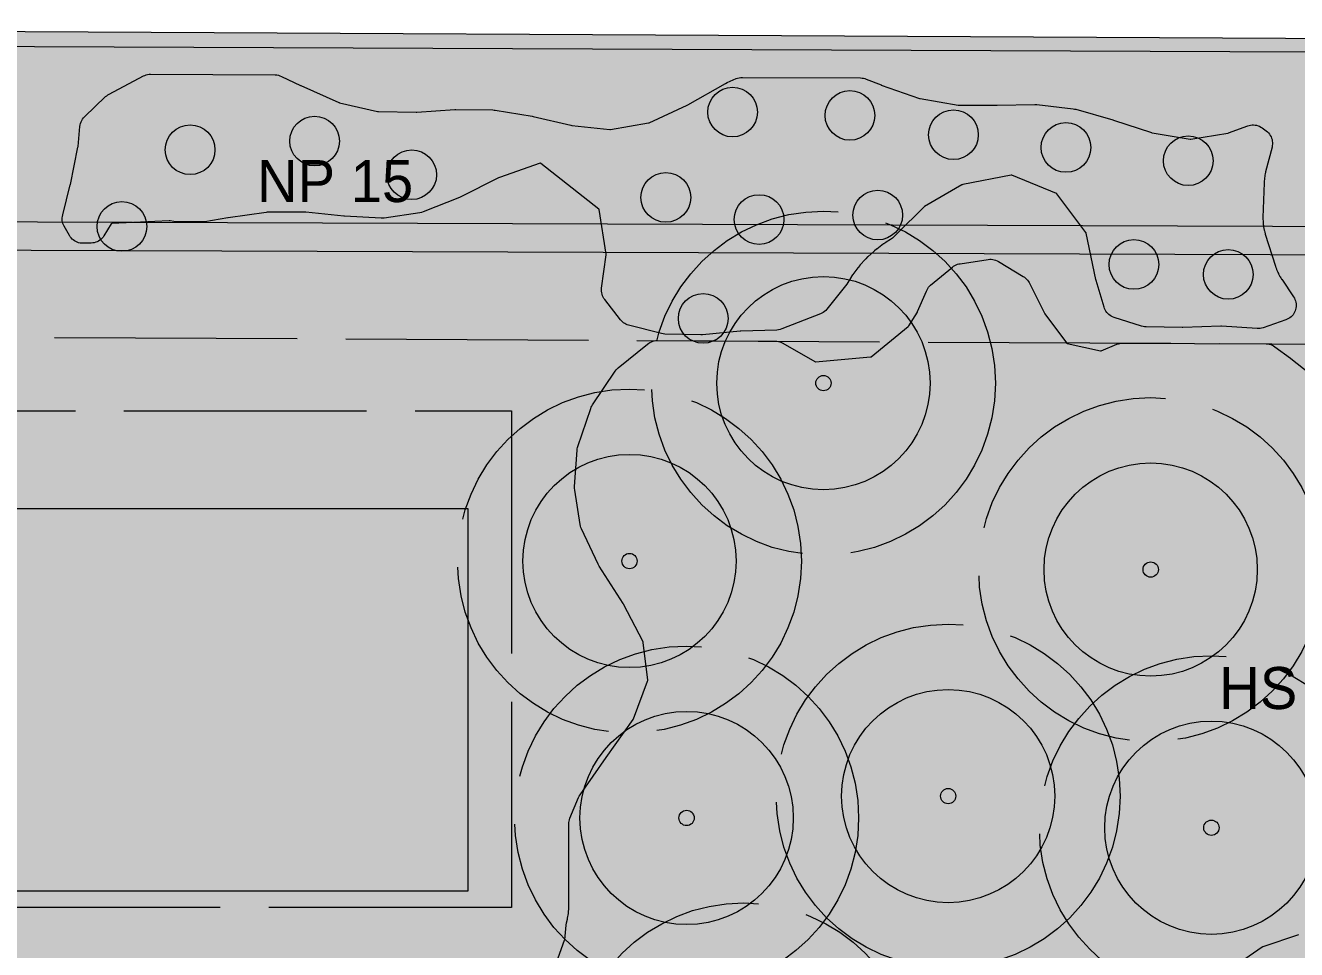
# Model space of a CAD drawing. Header units: metres. Extents: x 1 to 213, y 1 to 147.
# Drawn here: x 75.66 to 82.31, y 35.38 to 40.22 of the extents above; entities that cross this region are included whole.
import ezdxf

# ---------------------------------------------------------------- set-up
doc = ezdxf.new("R2010")
doc.units = ezdxf.units.M
doc.linetypes.add('DASHED', pattern=[1.524, 1.27, -0.254])
doc.layers.get('0').update_dxf_attribs({"lineweight": 0, "plot": 0})
for name, color, linetype, lineweight, plot in [('00-BASE-ARQUITECTURA', 8, 'Continuous', 0, False), ('PJ-ARBUSTOS', 82, 'Continuous', 0, False), ('PJ-COPA-ADULTA', 8, 'DASHED', 0, False), ('PJ-CUBRESUELOS', 150, 'Continuous', 0, False), ('PJ-ETIQUETAS', 7, 'Continuous', 0, False), ('PJ-GRAVILLA', 42, 'Continuous', 0, False), ('PJ-LIMITE-JARDIN', 7, 'Continuous', 0, False), ('PJ-MASAS', 92, 'Continuous', 0, False), ('PJ-MASAS-RELLENO', 92, 'Continuous', 0, False), ('PJ-PROTEGIDO', 30, 'DASHED', 0, False), ('PJ-RIEGO-SECTORES', 5, 'Continuous', 0, False), ('PJ-VISIBILIDAD', 1, 'DASHED', 0, False)]:
    doc.layers.add(name, color=color, linetype=linetype, lineweight=lineweight, plot=plot)

# ---------------------------------------------------------------- blocks, each defined once
blk = doc.blocks.new('PJ_HS')
for radius in [0.558, 0.04]:
    blk.add_circle((0, 0), radius)
for tag, p, height in [('CODIGO', (0.15, 0.15), 0.2), ('ESPECIE', (0.15, -0.1), 0.15), ('ZONA', (0.15, -0.3), 0.15)]:
    blk.add_attdef(tag, p, '', height=height)
blk = doc.blocks.new('PJ_NP')
blk.add_circle((0, 0), 0.13)
for tag, p, height in [('CODIGO', (0.15, 0.15), 0.2), ('ESPECIE', (0.15, -0.1), 0.15), ('ZONA', (0.15, -0.3), 0.15)]:
    blk.add_attdef(tag, p, '', height=height)

msp = doc.modelspace()

# ---------------------------------------------------------------- hatches: boundary and pattern name
at = {"layer": 'PJ-GRAVILLA'}
h = msp.add_hatch(dxfattribs=at)
h.set_pattern_fill('GRAVEL', scale=0.03)
h.paths.add_polyline_path([(69.7177, 40.2166), (86.21, 40.1285), (86.4305, 40.0403), (102.1291, 40.0403), (102.526, 39.3788), (102.526, 39.1142), (105.2159, 32.0146), (106.3183, 28.7514), (107.2885, 26.5024), (108.435, 24.4298), (109.5374, 22.7983), (111.2572, 20.6816), (112.2274, 19.7555), (112.2274, 19.0941), (111.9187, 18.7854), (111.61, 18.7413), (60.9423, 18.7854), (60.7218, 18.8736), (60.4132, 19.2705), (60.4573, 19.8437), (61.2069, 20.6816), (62.5298, 22.5778), (63.8527, 25.0913), (68.527, 37.5267), (68.8357, 37.7913), (69.2767, 37.6149), (69.4531, 37.659), (69.7177, 38.0118), (69.6736, 38.2764), (69.0562, 38.7614), (69.409, 39.8639), (69.7177, 40.2166)])
at = {"layer": 'PJ-MASAS-RELLENO'}
for points in [[(75.9582, 39.0765), (75.9503, 39.0767), (75.9425, 39.0777), (75.9348, 39.0794), (75.9274, 39.0819), (75.9202, 39.0851), (75.9133, 39.089), (75.9069, 39.0936), (75.9009, 39.0988), (75.8955, 39.1045), (75.8907, 39.1107), (75.8865, 39.1174), (75.8593, 39.166), (75.8559, 39.1728), (75.8532, 39.1799), (75.8512, 39.1872), (75.8498, 39.1947), (75.8492, 39.2023), (75.8493, 39.2098), (75.8501, 39.2174), (75.8516, 39.2248), (75.8915, 39.3818), (75.8919, 39.3836), (75.9316, 39.5786), (75.9322, 39.5829), (75.9421, 39.6881), (75.9432, 39.6962), (75.9452, 39.7041), (75.948, 39.7117), (75.9516, 39.7191), (75.9558, 39.726), (75.9608, 39.7325), (75.9664, 39.7384), (76.0764, 39.8439), (76.082, 39.8487), (76.088, 39.8531), (76.0944, 39.8568), (76.2742, 39.9521), (76.2813, 39.9554), (76.2887, 39.958), (76.2964, 39.9599), (76.3042, 39.961), (76.312, 39.9614), (76.963, 39.9579), (76.9718, 39.9574), (76.9805, 39.9559), (76.989, 39.9534), (76.9972, 39.9501), (77.0968, 39.9023), (77.0979, 39.9018), (77.2977, 39.8134), (77.2994, 39.8127), (77.3012, 39.8122), (77.4996, 39.7658), (77.5017, 39.7654), (77.5038, 39.7653), (77.7025, 39.7624), (77.7059, 39.7625), (77.9035, 39.7764), (77.9101, 39.7766), (78.1032, 39.7741), (78.1093, 39.7738), (78.1153, 39.7731), (78.3092, 39.7411), (78.3141, 39.7401), (78.5116, 39.6945), (78.5163, 39.6937), (78.7145, 39.6723), (78.7163, 39.6722), (78.7181, 39.6724), (78.9173, 39.7065), (78.919, 39.7068), (78.9206, 39.7075), (79.1204, 39.7985), (79.1237, 39.8002), (79.3215, 39.9134), (79.3291, 39.9173), (79.3765, 39.9381), (79.3843, 39.941), (79.3924, 39.9432), (79.4007, 39.9444), (79.4091, 39.9448), (80.028, 39.9415), (80.0354, 39.9411), (80.0428, 39.9401), (80.05, 39.9383), (80.057, 39.9359), (80.1345, 39.9053), (80.1359, 39.9047), (80.3357, 39.8343), (80.3374, 39.8338), (80.3391, 39.8335), (80.5381, 39.8), (80.5397, 39.7998), (80.5413, 39.7998), (80.7418, 39.7993), (80.7426, 39.7993), (80.9394, 39.8027), (80.9501, 39.8022), (81.1407, 39.7801), (81.1471, 39.7791), (81.1534, 39.7775), (81.3478, 39.7222), (81.3509, 39.7212), (81.5501, 39.6556), (81.5516, 39.6552), (81.5531, 39.6549), (81.7518, 39.6221), (81.7539, 39.6219), (81.756, 39.6221), (81.9493, 39.6528), (81.9513, 39.6532), (81.9531, 39.6538), (82.0536, 39.691), (82.0611, 39.6934), (82.0689, 39.695), (82.0767, 39.6959), (82.0847, 39.696), (82.0925, 39.6952), (82.1003, 39.6938), (82.1079, 39.6915), (82.1152, 39.6885), (82.1222, 39.6848), (82.1288, 39.6805), (82.1508, 39.6643), (82.1569, 39.6593), (82.1626, 39.6537), (82.1676, 39.6476), (82.172, 39.6411), (82.1757, 39.6341), (82.1787, 39.6268), (82.181, 39.6192), (82.1826, 39.6115), (82.1833, 39.6036), (82.1833, 39.5957), (82.1825, 39.5878), (82.1809, 39.5801), (82.1477, 39.4501), (82.1475, 39.449), (82.1455, 39.4405), (82.1453, 39.4395), (82.1439, 39.4325), (82.1436, 39.4304), (82.1411, 39.4132), (82.1409, 39.411), (82.1403, 39.404), (82.1402, 39.4029), (82.1397, 39.3942), (82.1396, 39.3931), (82.1337, 39.2121), (82.1337, 39.211), (82.1337, 39.202), (82.1337, 39.2008), (82.1338, 39.1935), (82.134, 39.1913), (82.1354, 39.1733), (82.1357, 39.1711), (82.1366, 39.1644), (82.1369, 39.1622), (82.1404, 39.1445), (82.1409, 39.1423), (82.1427, 39.1352), (82.143, 39.1341), (82.1455, 39.1254), (82.1458, 39.1243), (82.1988, 38.9563), (82.1991, 38.9553), (82.2016, 38.9481), (82.2019, 38.9472), (82.2041, 38.9413), (82.2048, 38.9395), (82.2108, 38.9254), (82.2116, 38.9237), (82.2141, 38.9185), (82.2149, 38.9168), (82.2223, 38.9033), (82.2232, 38.9016), (82.2265, 38.8963), (82.227, 38.8954), (82.2311, 38.889), (82.2316, 38.8882), (82.2939, 38.796), (82.2979, 38.7894), (82.3012, 38.7825), (82.3039, 38.7752), (82.3058, 38.7678), (82.307, 38.7602), (82.3075, 38.7525), (82.3073, 38.7448), (82.3063, 38.7372), (82.3046, 38.7297), (82.3021, 38.7224), (82.299, 38.7153), (82.2952, 38.7086), (82.2908, 38.7023), (82.2858, 38.6964), (82.2803, 38.6911), (82.2743, 38.6863), (82.2678, 38.6821), (82.261, 38.6786), (82.2538, 38.6757), (82.1344, 38.6341), (82.1267, 38.6318), (82.1187, 38.6304), (82.1107, 38.6297), (82.1026, 38.6298), (81.9171, 38.6427), (81.913, 38.6427), (81.7144, 38.636), (81.7106, 38.636), (81.522, 38.6385), (81.5141, 38.639), (81.5063, 38.6403), (81.4986, 38.6423), (81.3541, 38.6887), (81.3468, 38.6915), (81.3398, 38.6949), (81.3332, 38.699), (81.327, 38.7038), (81.3213, 38.7091), (81.3161, 38.7149), (81.3115, 38.7212), (81.3076, 38.728), (81.3043, 38.7351), (81.3018, 38.7424), (81.2611, 38.8813), (81.2596, 38.8873), (81.2086, 39.1296), (81.2081, 39.1317), (81.2069, 39.1335), (81.055, 39.3357), (81.0539, 39.3371), (81.0523, 39.3378), (80.8192, 39.4323), (80.8174, 39.4329), (80.8155, 39.4326), (80.5621, 39.3834), (80.5599, 39.3828), (80.558, 39.3818), (80.3618, 39.2683), (80.3604, 39.2673), (80.3592, 39.2662), (80.2188, 39.1274), (80.2184, 39.1269), (80.2005, 39.1087), (80.1955, 39.104), (80.1902, 39.0998), (80.1845, 39.096), (80.1615, 39.0822), (80.1599, 39.0812), (80.1493, 39.0741), (80.1477, 39.073), (80.1119, 39.0464), (80.1103, 39.0452), (80.1005, 39.0371), (80.099, 39.0359), (80.066, 39.0059), (80.0645, 39.0046), (80.0555, 38.9956), (80.0542, 38.9941), (80.0242, 38.9611), (80.023, 38.9596), (80.0149, 38.9498), (80.0137, 38.9482), (79.9871, 38.9124), (79.986, 38.9108), (79.9789, 38.9002), (79.9779, 38.8986), (79.9615, 38.8712), (79.9553, 38.8624), (79.8508, 38.7317), (79.8452, 38.7254), (79.8391, 38.7198), (79.8323, 38.7149), (79.8251, 38.7106), (79.8175, 38.7072), (79.6155, 38.6278), (79.6069, 38.625), (79.5979, 38.6231), (79.5889, 38.6223), (79.4002, 38.6161), (79.3979, 38.6159), (79.2009, 38.598), (79.192, 38.5977), (79.0033, 38.6015), (78.994, 38.6022), (78.9849, 38.604), (78.8137, 38.6481), (78.8066, 38.6503), (78.7996, 38.6532), (78.793, 38.6567), (78.7868, 38.6608), (78.7809, 38.6655), (78.7755, 38.6707), (78.7706, 38.6763), (78.6886, 38.7813), (78.684, 38.7878), (78.6801, 38.7948), (78.6769, 38.8021), (78.6744, 38.8097), (78.6727, 38.8175), (78.6718, 38.8254), (78.6717, 38.8334), (78.6724, 38.8413), (78.696, 39.0161), (78.6962, 39.0181), (78.696, 39.02), (78.659, 39.2527), (78.6586, 39.2545), (78.6572, 39.2557), (78.3537, 39.4943), (78.3522, 39.4954), (78.3503, 39.4949), (78.138, 39.4215), (78.1329, 39.4193), (77.9357, 39.3188), (77.9287, 39.3157), (77.7379, 39.2404), (77.7292, 39.2375), (77.7203, 39.2357), (77.5348, 39.2081), (77.5266, 39.2074), (77.5184, 39.2074), (77.326, 39.2187), (77.3224, 39.219), (77.124, 39.2395), (77.1196, 39.2397), (76.922, 39.2385), (76.9165, 39.2381), (76.7169, 39.2089), (76.7162, 39.2088), (76.5957, 39.189), (76.589, 39.1882), (76.5822, 39.1879), (76.4472, 39.1886), (76.4403, 39.189), (76.4335, 39.1899), (76.4143, 39.1933), (76.4121, 39.1936), (76.4098, 39.1936), (76.109, 39.1792), (76.1071, 39.179), (76.1061, 39.1775), (76.0676, 39.1154), (76.0631, 39.1089), (76.058, 39.1028), (76.0523, 39.0973), (76.0461, 39.0924), (76.0394, 39.0881), (76.0323, 39.0845), (76.0249, 39.0816), (76.0172, 39.0795), (76.0094, 39.0781), (76.0015, 39.0775), (75.9582, 39.0765)], [(78.4938, 35.5396), (78.4945, 35.5434), (78.4983, 35.5687), (78.4987, 35.5726), (78.5, 35.599), (78.5, 35.601), (78.5, 36.036), (78.5004, 36.044), (78.5016, 36.0519), (78.5036, 36.0596), (78.5063, 36.0671), (78.5519, 36.1752), (78.5556, 36.1829), (78.5602, 36.1901), (78.6968, 36.3844), (78.8369, 36.5845), (78.8378, 36.5859), (78.8385, 36.5874), (78.9128, 36.7854), (78.9134, 36.7872), (78.9133, 36.7891), (78.8904, 36.9868), (78.8901, 36.9885), (78.8894, 36.9902), (78.7865, 37.1883), (78.7847, 37.1915), (78.6591, 37.3868), (78.654, 37.3961), (78.5667, 37.5824), (78.5638, 37.5893), (78.5616, 37.5965), (78.5601, 37.6038), (78.5313, 37.7849), (78.5304, 37.794), (78.5305, 37.8032), (78.5442, 37.9934), (78.545, 38.0002), (78.5463, 38.0068), (78.5482, 38.0134), (78.6153, 38.2112), (78.6179, 38.2178), (78.621, 38.2241), (78.6247, 38.2301), (78.7434, 38.4069), (78.7481, 38.4132), (78.7534, 38.4191), (78.7593, 38.4243), (78.9124, 38.5492), (78.9188, 38.5539), (78.9255, 38.5579), (78.9327, 38.5612), (78.9401, 38.5638), (78.9477, 38.5657), (78.9555, 38.5668), (78.9634, 38.5672), (79.581, 38.5639), (79.5892, 38.5634), (79.5974, 38.5621), (79.6053, 38.56), (79.613, 38.557), (79.6203, 38.5533), (79.7876, 38.4575), (79.7894, 38.4566), (79.7913, 38.4567), (80.0787, 38.4814), (80.0807, 38.4817), (80.0822, 38.4828), (80.2773, 38.6407), (80.279, 38.6422), (80.2803, 38.644), (80.3248, 38.7165), (80.3256, 38.7178), (80.3262, 38.7191), (80.372, 38.8266), (80.3753, 38.8334), (80.3792, 38.8399), (80.3837, 38.8459), (80.3888, 38.8516), (80.3944, 38.8567), (80.5087, 38.952), (80.5145, 38.9564), (80.5207, 38.9603), (80.5272, 38.9636), (80.534, 38.9663), (80.541, 38.9683), (80.5482, 38.9697), (80.6955, 38.9917), (80.7034, 38.9925), (80.7112, 38.9925), (80.7191, 38.9917), (80.7268, 38.9902), (80.7344, 38.9879), (80.7416, 38.9849), (80.7486, 38.9812), (80.8794, 38.9025), (80.8855, 38.8983), (80.8913, 38.8937), (80.8966, 38.8885), (80.9014, 38.8829), (80.9057, 38.8768), (80.9093, 38.8704), (80.991, 38.7107), (80.9918, 38.7093), (80.9927, 38.708), (81.1047, 38.5545), (81.106, 38.5529), (81.108, 38.5524), (81.2833, 38.5134), (81.2853, 38.5131), (81.2872, 38.5138), (81.3695, 38.548), (81.3771, 38.5507), (81.3848, 38.5526), (81.3927, 38.5538), (81.4007, 38.5541), (82.1495, 38.5501), (82.1578, 38.5497), (82.166, 38.5483), (82.1741, 38.5461), (82.1819, 38.5431), (82.1893, 38.5393), (82.1963, 38.5347), (82.2777, 38.4752), (82.2802, 38.4733), (82.478, 38.3163), (82.4795, 38.3152), (82.4811, 38.3142), (82.6786, 38.2104), (82.6803, 38.2096), (82.6821, 38.2093), (82.8403, 38.1915), (82.842, 38.1913), (82.8436, 38.1915), (82.9556, 38.2074), (82.9636, 38.2082), (82.9717, 38.2081), (82.9797, 38.2072), (82.9875, 38.2055), (83.1081, 38.1732), (83.1156, 38.1708), (83.1228, 38.1677), (83.1297, 38.1639), (83.1362, 38.1594), (83.1422, 38.1543), (83.1476, 38.1487), (83.2588, 38.0219), (83.265, 38.0137), (83.3784, 37.8447), (83.3809, 37.8414), (83.5139, 37.6815), (83.5154, 37.6799), (83.5171, 37.6787), (83.6933, 37.5684), (83.6949, 37.5675), (83.6967, 37.5672), (83.9067, 37.5458), (83.9087, 37.5457), (83.9107, 37.5462), (84.0577, 37.593), (84.0651, 37.595), (84.0727, 37.5963), (84.0804, 37.5968), (84.088, 37.5966), (84.0957, 37.5956), (84.0985, 37.5951), (84.1606, 37.5859), (84.1625, 37.5857), (84.1899, 37.583), (84.1918, 37.5828), (84.2545, 37.5798), (84.2565, 37.5797), (84.2839, 37.5797), (84.2859, 37.5798), (84.3486, 37.5828), (84.3505, 37.583), (84.3779, 37.5857), (84.3798, 37.5859), (84.4419, 37.5951), (84.4438, 37.5955), (84.4708, 37.6008), (84.4727, 37.6012), (84.5336, 37.6165), (84.5355, 37.617), (84.5618, 37.625), (84.5636, 37.6256), (84.6227, 37.6468), (84.6245, 37.6475), (84.6499, 37.658), (84.6517, 37.6588), (84.7053, 37.6841), (84.7126, 37.6871), (84.7202, 37.6894), (84.7279, 37.6909), (84.7358, 37.6917), (84.7437, 37.6917), (84.7516, 37.6909), (84.7593, 37.6893), (84.7669, 37.6869), (84.7742, 37.6839), (84.7811, 37.6801), (84.7877, 37.6756), (84.7938, 37.6706), (84.7993, 37.6649), (84.9268, 37.5214), (84.9316, 37.5154), (84.9359, 37.5089), (84.9395, 37.5021), (84.9424, 37.495), (84.9446, 37.4876), (84.9461, 37.48), (84.9776, 37.2683), (84.9783, 37.2607), (84.9784, 37.2531), (84.9777, 37.2454), (84.9762, 37.2379), (84.938, 37.0777), (84.9373, 37.0741), (84.9119, 36.8951), (84.9117, 36.8933), (84.9119, 36.8914), (84.9402, 36.6926), (84.9406, 36.6899), (84.9822, 36.4946), (84.9838, 36.4833), (84.9965, 36.2949), (84.9967, 36.2873), (84.9961, 36.2797), (84.9725, 36.0878), (84.9721, 36.085), (84.9413, 35.8915), (84.9409, 35.8878), (84.9313, 35.7398), (84.9307, 35.734), (84.9065, 35.5604), (84.9048, 35.5518), (84.9022, 35.5435), (84.8987, 35.5355), (84.7989, 35.3369), (84.7949, 35.33), (84.7903, 35.3235), (84.7851, 35.3175), (84.7793, 35.312), (84.773, 35.3071), (84.7062, 35.2608), (84.6992, 35.2565), (84.6918, 35.2529), (84.684, 35.25), (84.676, 35.248), (84.6678, 35.2469), (84.6596, 35.2466), (84.6513, 35.2471), (84.6432, 35.2485), (84.611, 35.2557), (84.6084, 35.2562), (84.5434, 35.2663), (84.5382, 35.2668), (84.4738, 35.2683), (84.4686, 35.2681), (84.4046, 35.2612), (84.3994, 35.2603), (84.3963, 35.2596), (84.3883, 35.258), (84.3802, 35.2573), (84.372, 35.2575), (84.3639, 35.2584), (84.159, 35.2935), (84.1564, 35.2939), (84.0962, 35.3002), (84.091, 35.3004), (84.0318, 35.2988), (84.0266, 35.2983), (83.9712, 35.2895), (83.9637, 35.2886), (83.9562, 35.2885), (83.9488, 35.2891), (83.9414, 35.2904), (83.9342, 35.2923), (83.9271, 35.2949), (83.9204, 35.2982), (83.914, 35.3021), (83.7612, 35.4047), (83.7597, 35.4056), (83.7582, 35.4063), (83.5466, 35.5006), (83.5446, 35.5014), (83.5425, 35.5017), (83.3676, 35.5188), (83.3655, 35.5189), (83.3635, 35.5188), (83.1392, 35.4952), (83.1373, 35.4949), (83.1354, 35.4944), (82.9707, 35.4433), (82.9632, 35.4414), (82.9555, 35.4402), (82.9477, 35.4397), (82.7409, 35.438), (82.7398, 35.438), (82.5511, 35.4389), (82.5449, 35.4392), (82.3243, 35.4575), (82.3222, 35.4576), (82.3203, 35.457), (82.1334, 35.3945), (82.1316, 35.3938), (82.13, 35.3928), (81.9535, 35.2705), (81.9518, 35.2691), (81.9504, 35.2674), (81.8013, 35.0615), (81.8001, 35.0599), (81.7402, 34.9815), (81.7355, 34.9759), (81.7303, 34.9707), (81.7246, 34.9661), (81.7185, 34.9619), (81.7121, 34.9584), (81.7054, 34.9554), (81.6984, 34.9531), (81.5874, 34.9217), (81.5849, 34.9209), (81.5507, 34.9088), (81.5459, 34.9068), (81.5125, 34.8897), (81.5125, 34.8897), (81.5095, 34.8881), (81.5027, 34.8852), (81.2282, 34.7841), (81.2186, 34.7813), (81.2026, 34.7776), (81.1976, 34.776), (81.1639, 34.7634), (81.1615, 34.7624), (81.004, 34.6912), (80.9964, 34.6882), (80.9884, 34.686), (80.9803, 34.6846), (80.9721, 34.6841), (80.9639, 34.6844), (80.8672, 34.6931), (80.8639, 34.6932), (80.6523, 34.6948), (80.6505, 34.6947), (80.6489, 34.6942), (80.4658, 34.6284), (80.4622, 34.6269), (80.2782, 34.54), (80.2746, 34.5381), (80.1177, 34.4434), (80.11, 34.4393), (80.1019, 34.436), (80.0934, 34.4337), (79.9006, 34.3917), (79.8962, 34.3909), (79.7167, 34.3622), (79.7087, 34.3613), (79.7007, 34.3613), (79.6928, 34.362), (79.6849, 34.3635), (79.5749, 34.3906), (79.5729, 34.3911), (79.4744, 34.41), (79.4728, 34.4103), (79.4711, 34.4104), (79.3204, 34.4133), (79.3151, 34.4136), (79.0692, 34.4348), (79.0681, 34.4349), (78.8216, 34.4491), (78.8136, 34.45), (78.8057, 34.4516), (78.6143, 34.5023), (78.6072, 34.5045), (78.6004, 34.5074), (78.5938, 34.5109), (78.5876, 34.515), (78.5819, 34.5196), (78.428, 34.6554), (78.4224, 34.6608), (78.4174, 34.6667), (78.413, 34.6731), (78.4092, 34.68), (78.4061, 34.6871), (78.4037, 34.6945), (78.3386, 34.9356), (78.3369, 34.9438), (78.336, 34.9521), (78.336, 34.9604), (78.3368, 34.9687), (78.3385, 34.9768), (78.4009, 35.2136), (78.4031, 35.2205), (78.4783, 35.4282), (78.4788, 35.4297), (78.479, 35.4314), (78.4866, 35.5076), (78.4886, 35.5191), (78.4938, 35.5396)]]:
    msp.add_hatch(color=7, dxfattribs=at).paths.add_polyline_path(points)

# ---------------------------------------------------------------- linework, layer by layer
at = {"layer": '00-BASE-ARQUITECTURA'}
for points in [[(69.4443, 40.132), (102.4008, 39.9944)], [(69.2538, 39.2112), (102.5701, 39.0948)], [(69.2009, 39.0631), (102.623, 38.9466)]]:
    msp.add_lwpolyline(points, dxfattribs=at)
msp.add_lwpolyline([(74.7677, 37.6872), (74.7677, 35.687), (77.9744, 35.687), (77.9744, 37.6872)], close=True, dxfattribs=at)
at = {"layer": 'PJ-COPA-ADULTA'}
for centre in [(79.8332, 38.3445), (78.8182, 37.4133), (81.546, 37.3687), (80.486, 36.1831), (79.1171, 36.0686), (81.8635, 36.0175), (79.4159, 34.7239)]:
    msp.add_circle(centre, 0.9, dxfattribs=at)
at = {"layer": 'PJ-LIMITE-JARDIN'}
msp.add_lwpolyline([(111.61, 18.7413), (60.9423, 18.7854), (60.7218, 18.8736), (60.4132, 19.2705), (60.4573, 19.8437), (61.2069, 20.6816), (62.5298, 22.5778), (63.8527, 25.0913), (68.527, 37.5267), (68.8357, 37.7913), (69.2767, 37.6149), (69.4531, 37.659), (69.7177, 38.0118), (69.6736, 38.2764), (69.0562, 38.7614), (69.409, 39.8639), (69.7177, 40.2166), (69.7177, 40.2166), (86.21, 40.1285), (86.4305, 40.0403), (102.1291, 40.0403), (102.526, 39.3788), (102.526, 39.1142), (105.2159, 32.0146)], dxfattribs=at)
at = {"layer": 'PJ-MASAS'}
msp.add_lwpolyline([(75.9582, 39.0765), (75.9503, 39.0767), (75.9425, 39.0777), (75.9348, 39.0794), (75.9274, 39.0819), (75.9202, 39.0851), (75.9133, 39.089), (75.9069, 39.0936), (75.9009, 39.0988), (75.8955, 39.1045), (75.8907, 39.1107), (75.8865, 39.1174), (75.8593, 39.166), (75.8559, 39.1728), (75.8532, 39.1799), (75.8512, 39.1872), (75.8498, 39.1947), (75.8492, 39.2023), (75.8493, 39.2098), (75.8501, 39.2174), (75.8516, 39.2248), (75.8915, 39.3818), (75.8919, 39.3836), (75.9316, 39.5786), (75.9322, 39.5829), (75.9421, 39.6881), (75.9432, 39.6962), (75.9452, 39.7041), (75.948, 39.7117), (75.9516, 39.7191), (75.9558, 39.726), (75.9608, 39.7325), (75.9664, 39.7384), (76.0764, 39.8439), (76.082, 39.8487), (76.088, 39.8531), (76.0944, 39.8568), (76.2742, 39.9521), (76.2813, 39.9554), (76.2887, 39.958), (76.2964, 39.9599), (76.3042, 39.961), (76.312, 39.9614), (76.963, 39.9579), (76.9718, 39.9574), (76.9805, 39.9559), (76.989, 39.9534), (76.9972, 39.9501), (77.0968, 39.9023), (77.0979, 39.9018), (77.2977, 39.8134), (77.2994, 39.8127), (77.3012, 39.8122), (77.4996, 39.7658), (77.5017, 39.7654), (77.5038, 39.7653), (77.7025, 39.7624), (77.7059, 39.7625), (77.9035, 39.7764), (77.9101, 39.7766), (78.1032, 39.7741), (78.1093, 39.7738), (78.1153, 39.7731), (78.3092, 39.7411), (78.3141, 39.7401), (78.5116, 39.6945), (78.5163, 39.6937), (78.7145, 39.6723), (78.7163, 39.6722), (78.7181, 39.6724), (78.9173, 39.7065), (78.919, 39.7068), (78.9206, 39.7075), (79.1204, 39.7985), (79.1237, 39.8002), (79.3215, 39.9134), (79.3291, 39.9173), (79.3765, 39.9381), (79.3843, 39.941), (79.3924, 39.9432), (79.4007, 39.9444), (79.4091, 39.9448), (80.028, 39.9415), (80.0354, 39.9411), (80.0428, 39.9401), (80.05, 39.9383), (80.057, 39.9359), (80.1345, 39.9053), (80.1359, 39.9047), (80.3357, 39.8343), (80.3374, 39.8338), (80.3391, 39.8335), (80.5381, 39.8), (80.5397, 39.7998), (80.5413, 39.7998), (80.7418, 39.7993), (80.7426, 39.7993), (80.9394, 39.8027), (80.9501, 39.8022), (81.1407, 39.7801), (81.1471, 39.7791), (81.1534, 39.7775), (81.3478, 39.7222), (81.3509, 39.7212), (81.5501, 39.6556), (81.5516, 39.6552), (81.5531, 39.6549), (81.7518, 39.6221), (81.7539, 39.6219), (81.756, 39.6221), (81.9493, 39.6528), (81.9513, 39.6532), (81.9531, 39.6538), (82.0536, 39.691), (82.0611, 39.6934), (82.0689, 39.695), (82.0767, 39.6959), (82.0847, 39.696), (82.0925, 39.6952), (82.1003, 39.6938), (82.1079, 39.6915), (82.1152, 39.6885), (82.1222, 39.6848), (82.1288, 39.6805), (82.1508, 39.6643), (82.1569, 39.6593), (82.1626, 39.6537), (82.1676, 39.6476), (82.172, 39.6411), (82.1757, 39.6341), (82.1787, 39.6268), (82.181, 39.6192), (82.1826, 39.6115), (82.1833, 39.6036), (82.1833, 39.5957), (82.1825, 39.5878), (82.1809, 39.5801), (82.1477, 39.4501), (82.1475, 39.449), (82.1455, 39.4405), (82.1453, 39.4395), (82.1439, 39.4325), (82.1436, 39.4304), (82.1411, 39.4132), (82.1409, 39.411), (82.1403, 39.404), (82.1402, 39.4029), (82.1397, 39.3942), (82.1396, 39.3931), (82.1337, 39.2121), (82.1337, 39.211), (82.1337, 39.202), (82.1337, 39.2008), (82.1338, 39.1935), (82.134, 39.1913), (82.1354, 39.1733), (82.1357, 39.1711), (82.1366, 39.1644), (82.1369, 39.1622), (82.1404, 39.1445), (82.1409, 39.1423), (82.1427, 39.1352), (82.143, 39.1341), (82.1455, 39.1254), (82.1458, 39.1243), (82.1988, 38.9563), (82.1991, 38.9553), (82.2016, 38.9481), (82.2019, 38.9472), (82.2041, 38.9413), (82.2048, 38.9395), (82.2108, 38.9254), (82.2116, 38.9237), (82.2141, 38.9185), (82.2149, 38.9168), (82.2223, 38.9033), (82.2232, 38.9016), (82.2265, 38.8963), (82.227, 38.8954), (82.2311, 38.889), (82.2316, 38.8882), (82.2939, 38.796), (82.2979, 38.7894), (82.3012, 38.7825), (82.3039, 38.7752), (82.3058, 38.7678), (82.307, 38.7602), (82.3075, 38.7525), (82.3073, 38.7448), (82.3063, 38.7372), (82.3046, 38.7297), (82.3021, 38.7224), (82.299, 38.7153), (82.2952, 38.7086), (82.2908, 38.7023), (82.2858, 38.6964), (82.2803, 38.6911), (82.2743, 38.6863), (82.2678, 38.6821), (82.261, 38.6786), (82.2538, 38.6757), (82.1344, 38.6341), (82.1267, 38.6318), (82.1187, 38.6304), (82.1107, 38.6297), (82.1026, 38.6298), (81.9171, 38.6427), (81.913, 38.6427), (81.7144, 38.636), (81.7106, 38.636), (81.522, 38.6385), (81.5141, 38.639), (81.5063, 38.6403), (81.4986, 38.6423), (81.3541, 38.6887), (81.3468, 38.6915), (81.3398, 38.6949), (81.3332, 38.699), (81.327, 38.7038), (81.3213, 38.7091), (81.3161, 38.7149), (81.3115, 38.7212), (81.3076, 38.728), (81.3043, 38.7351), (81.3018, 38.7424), (81.2611, 38.8813), (81.2596, 38.8873), (81.2086, 39.1296), (81.2081, 39.1317), (81.2069, 39.1335), (81.055, 39.3357), (81.0539, 39.3371), (81.0523, 39.3378), (80.8192, 39.4323), (80.8174, 39.4329), (80.8155, 39.4326), (80.5621, 39.3834), (80.5599, 39.3828), (80.558, 39.3818), (80.3618, 39.2683), (80.3604, 39.2673), (80.3592, 39.2662), (80.2188, 39.1274), (80.2184, 39.1269), (80.2005, 39.1087), (80.1955, 39.104), (80.1902, 39.0998), (80.1845, 39.096), (80.1615, 39.0822), (80.1599, 39.0812), (80.1493, 39.0741), (80.1477, 39.073), (80.1119, 39.0464), (80.1103, 39.0452), (80.1005, 39.0371), (80.099, 39.0359), (80.066, 39.0059), (80.0645, 39.0046), (80.0555, 38.9956), (80.0542, 38.9941), (80.0242, 38.9611), (80.023, 38.9596), (80.0149, 38.9498), (80.0137, 38.9482), (79.9871, 38.9124), (79.986, 38.9108), (79.9789, 38.9002), (79.9779, 38.8986), (79.9615, 38.8712), (79.9553, 38.8624), (79.8508, 38.7317), (79.8452, 38.7254), (79.8391, 38.7198), (79.8323, 38.7149), (79.8251, 38.7106), (79.8175, 38.7072), (79.6155, 38.6278), (79.6069, 38.625), (79.5979, 38.6231), (79.5889, 38.6223), (79.4002, 38.6161), (79.3979, 38.6159), (79.2009, 38.598), (79.192, 38.5977), (79.0033, 38.6015), (78.994, 38.6022), (78.9849, 38.604), (78.8137, 38.6481), (78.8066, 38.6503), (78.7996, 38.6532), (78.793, 38.6567), (78.7868, 38.6608), (78.7809, 38.6655), (78.7755, 38.6707), (78.7706, 38.6763), (78.6886, 38.7813), (78.684, 38.7878), (78.6801, 38.7948), (78.6769, 38.8021), (78.6744, 38.8097), (78.6727, 38.8175), (78.6718, 38.8254), (78.6717, 38.8334), (78.6724, 38.8413), (78.696, 39.0161), (78.6962, 39.0181), (78.696, 39.02), (78.659, 39.2527), (78.6586, 39.2545), (78.6572, 39.2557), (78.3537, 39.4943), (78.3522, 39.4954), (78.3503, 39.4949), (78.138, 39.4215), (78.1329, 39.4193), (77.9357, 39.3188), (77.9287, 39.3157), (77.7379, 39.2404), (77.7292, 39.2375), (77.7203, 39.2357), (77.5348, 39.2081), (77.5266, 39.2074), (77.5184, 39.2074), (77.326, 39.2187), (77.3224, 39.219), (77.124, 39.2395), (77.1196, 39.2397), (76.922, 39.2385), (76.9165, 39.2381), (76.7169, 39.2089), (76.7162, 39.2088), (76.5957, 39.189), (76.589, 39.1882), (76.5822, 39.1879), (76.4472, 39.1886), (76.4403, 39.189), (76.4335, 39.1899), (76.4143, 39.1933), (76.4121, 39.1936), (76.4098, 39.1936), (76.109, 39.1792), (76.1071, 39.179), (76.1061, 39.1775), (76.0676, 39.1154), (76.0631, 39.1089), (76.058, 39.1028), (76.0523, 39.0973), (76.0461, 39.0924), (76.0394, 39.0881), (76.0323, 39.0845), (76.0249, 39.0816), (76.0172, 39.0795), (76.0094, 39.0781), (76.0015, 39.0775), (75.9582, 39.0765)], close=True, dxfattribs=at)
for points in [[(78.4031, 35.2205), (78.4783, 35.4282), (78.4788, 35.4297), (78.479, 35.4314), (78.4866, 35.5076), (78.4886, 35.5191), (78.4938, 35.5396), (78.4938, 35.5396), (78.4945, 35.5434), (78.4983, 35.5687), (78.4987, 35.5726), (78.5, 35.599), (78.5, 35.601), (78.5, 36.036), (78.5004, 36.044), (78.5016, 36.0519), (78.5036, 36.0596), (78.5063, 36.0671), (78.5519, 36.1752), (78.5556, 36.1829), (78.5602, 36.1901), (78.6968, 36.3844), (78.8369, 36.5845), (78.8378, 36.5859), (78.8385, 36.5874), (78.9128, 36.7854), (78.9134, 36.7872), (78.9133, 36.7891), (78.8904, 36.9868), (78.8901, 36.9885), (78.8894, 36.9902), (78.7865, 37.1883), (78.7847, 37.1915), (78.6591, 37.3868), (78.654, 37.3961), (78.5667, 37.5824), (78.5638, 37.5893), (78.5616, 37.5965), (78.5601, 37.6038), (78.5313, 37.7849), (78.5304, 37.794), (78.5305, 37.8032), (78.5442, 37.9934), (78.545, 38.0002), (78.5463, 38.0068), (78.5482, 38.0134), (78.6153, 38.2112), (78.6179, 38.2178), (78.621, 38.2241), (78.6247, 38.2301), (78.7434, 38.4069), (78.7481, 38.4132), (78.7534, 38.4191), (78.7593, 38.4243), (78.9124, 38.5492), (78.9188, 38.5539), (78.9255, 38.5579), (78.9327, 38.5612), (78.9401, 38.5638), (78.9477, 38.5657), (78.9555, 38.5668), (78.9634, 38.5672), (79.581, 38.5639), (79.5892, 38.5634), (79.5974, 38.5621), (79.6053, 38.56), (79.613, 38.557), (79.6203, 38.5533), (79.7876, 38.4575), (79.7894, 38.4566), (79.7913, 38.4567), (80.0787, 38.4814), (80.0807, 38.4817), (80.0822, 38.4828), (80.2773, 38.6407), (80.279, 38.6422), (80.2803, 38.644), (80.3248, 38.7165), (80.3256, 38.7178), (80.3262, 38.7191), (80.372, 38.8266), (80.3753, 38.8334), (80.3792, 38.8399), (80.3837, 38.8459), (80.3888, 38.8516), (80.3944, 38.8567), (80.5087, 38.952), (80.5145, 38.9564), (80.5207, 38.9603), (80.5272, 38.9636), (80.534, 38.9663), (80.541, 38.9683), (80.5482, 38.9697), (80.6955, 38.9917), (80.7034, 38.9925), (80.7112, 38.9925), (80.7191, 38.9917), (80.7268, 38.9902), (80.7344, 38.9879), (80.7416, 38.9849), (80.7486, 38.9812), (80.8794, 38.9025), (80.8855, 38.8983), (80.8913, 38.8937), (80.8966, 38.8885), (80.9014, 38.8829), (80.9057, 38.8768), (80.9093, 38.8704), (80.991, 38.7107), (80.9918, 38.7093), (80.9927, 38.708), (81.1047, 38.5545), (81.106, 38.5529), (81.108, 38.5524), (81.2833, 38.5134), (81.2853, 38.5131), (81.2872, 38.5138), (81.3695, 38.548), (81.3771, 38.5507), (81.3848, 38.5526), (81.3927, 38.5538), (81.4007, 38.5541), (82.1495, 38.5501), (82.1578, 38.5497), (82.166, 38.5483), (82.1741, 38.5461), (82.1819, 38.5431), (82.1893, 38.5393), (82.1963, 38.5347), (82.2777, 38.4752), (82.2802, 38.4733), (82.478, 38.3163)], [(82.3203, 35.457), (82.1334, 35.3945), (82.1316, 35.3938), (82.13, 35.3928), (81.9535, 35.2705)]]:
    msp.add_lwpolyline(points, dxfattribs=at)
at = {"layer": 'PJ-PROTEGIDO'}
msp.add_lwpolyline([(71.6, 35.6), (71.6, 38.2), (78.2, 38.2), (78.2, 35.6), (71.6, 35.6)], close=True, dxfattribs=at)
at = {"layer": 'PJ-RIEGO-SECTORES'}
msp.add_lwpolyline([(111.61, 18.7413), (60.9423, 18.7854), (60.7218, 18.8736), (60.4132, 19.2705), (60.4573, 19.8437), (61.2069, 20.6816), (62.5298, 22.5778), (63.8527, 25.0913), (68.527, 37.5267), (68.8357, 37.7913), (69.2767, 37.6149), (69.4531, 37.659), (69.7177, 38.0118), (69.6736, 38.2764), (69.0562, 38.7614), (69.409, 39.8639), (69.7177, 40.2166), (86.21, 40.1285), (86.21, 40.1285), (86.4305, 40.0403), (102.1291, 40.0403), (102.526, 39.3788), (102.526, 39.1142), (105.2159, 32.0146)], dxfattribs=at)
at = {"layer": 'PJ-VISIBILIDAD'}
msp.add_lwpolyline([(71.237, 38.6085), (85.9076, 38.53), (85.9801, 38.505), (86.1279, 38.4691), (86.2785, 38.4475), (86.4305, 38.4403), (101.0703, 38.4403), (103.7094, 31.4749)], dxfattribs=at)

# ---------------------------------------------------------------- block references
at = {"layer": 'PJ-ARBUSTOS'}
for p in [(79.8332, 38.3445), (78.8182, 37.4133), (81.546, 37.3687), (80.486, 36.1831), (79.1171, 36.0686), (81.8635, 36.0175)]:
    msp.add_blockref('PJ_HS', p, dxfattribs=at)
at = {"layer": 'PJ-CUBRESUELOS'}
for p in [(79.3578, 39.7633), (79.9722, 39.746), (77.17, 39.6114), (80.5138, 39.6448), (76.5188, 39.5658), (81.1027, 39.5778), (81.7425, 39.5085), (77.6783, 39.4354), (79.0084, 39.3166), (79.4964, 39.2007), (80.1176, 39.2241), (76.1616, 39.1643), (81.4583, 38.9654), (81.952, 38.9137), (79.2038, 38.683)]:
    msp.add_blockref('PJ_NP', p, dxfattribs=at)

# ---------------------------------------------------------------- texts
at = {"layer": 'PJ-ETIQUETAS'}
for s, p in [('NP 15', (76.8686, 39.292)), ('HS 10', (81.9046, 36.6387))]:
    msp.add_text(s, height=0.22, dxfattribs=at).set_placement(p)

doc.saveas('drawing.dxf')
